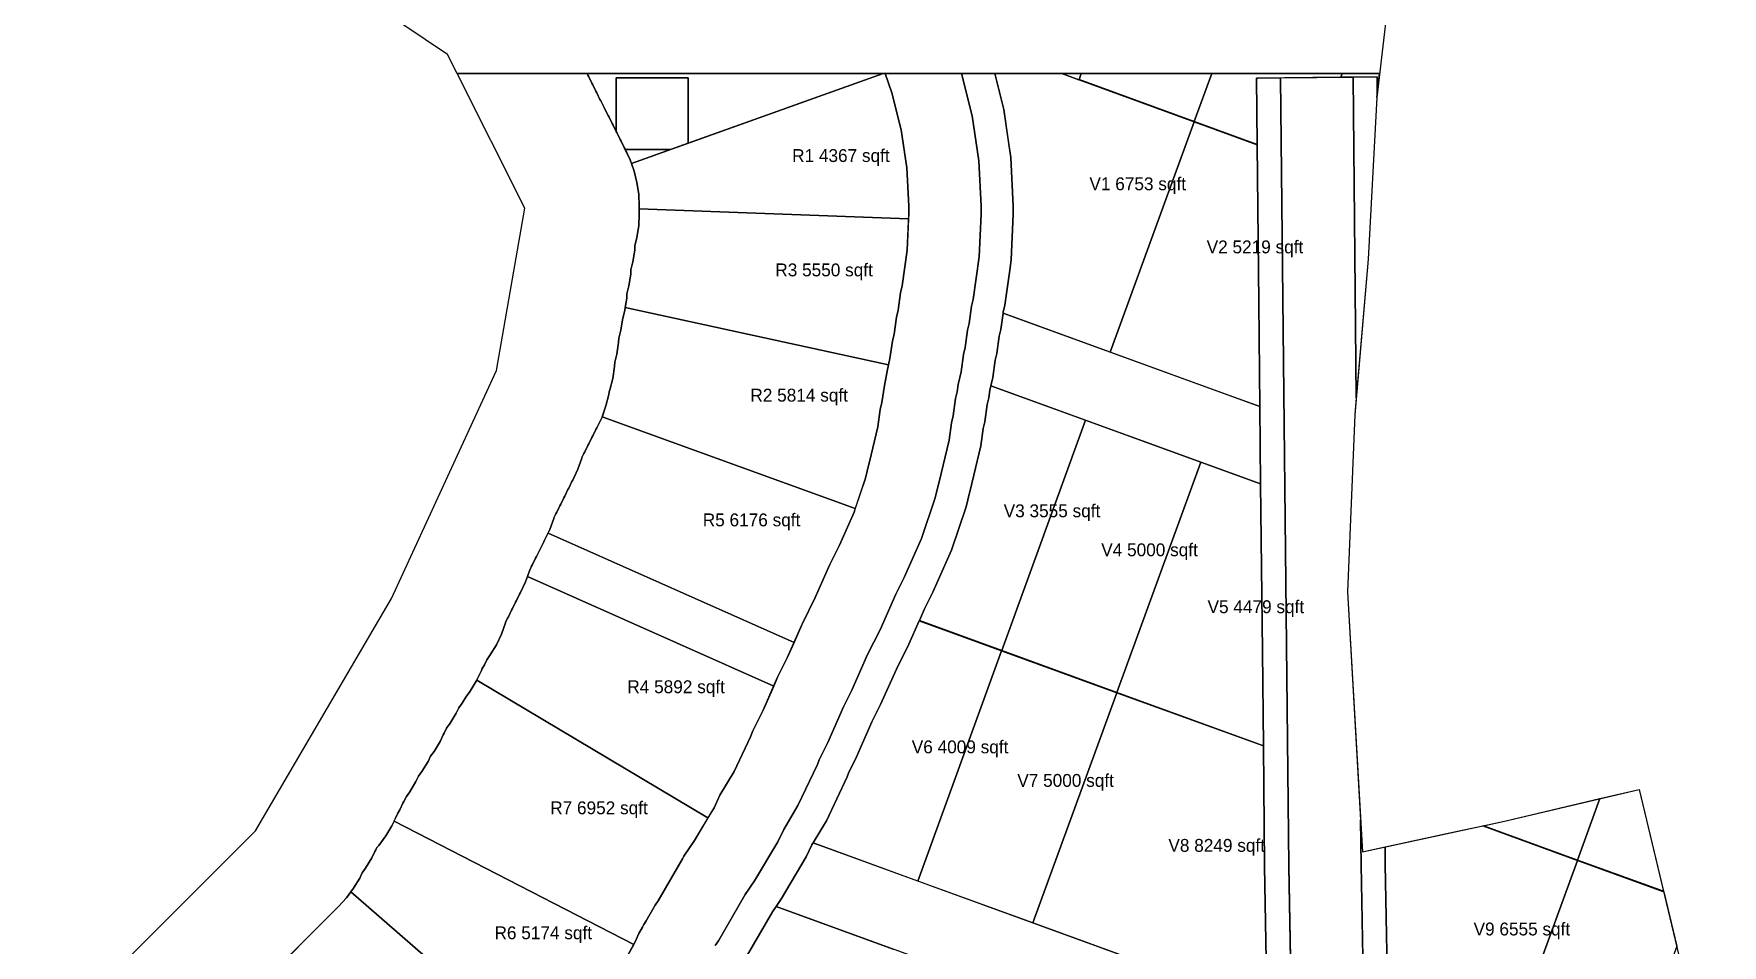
# Model space of a CAD drawing. Header units: metres. Extents: x 119 to 464, y -551 to -55.
# Drawn here: x 171.4 to 381.4, y -369.9 to -256.6 of the extents above; entities that cross this region are included whole.
import ezdxf

# ---------------------------------------------------------------- set-up
doc = ezdxf.new("R2010")
doc.units = ezdxf.units.M
for name, color, linetype in [('AMENITIES', 6, 'Continuous'), ('COLONY', 3, 'Continuous'), ('GARDENS', 82, 'Continuous'), ('PLOTS', 1, 'Continuous'), ('RESORT', 2, 'Continuous'), ('RIVER_PROMENADE', 62, 'Continuous'), ('ROADS', 8, 'Continuous'), ('TEXT', 7, 'Continuous')]:
    doc.layers.add(name, color=color, linetype=linetype)

msp = doc.modelspace()

# ---------------------------------------------------------------- linework, layer by layer
at = {"layer": 'AMENITIES'}
msp.add_lwpolyline([(243.89, -262.04), (252.83, -262.04), (252.83, -270.18), (250.61, -270.97), (245, -270.97), (244.98, -270.93), (244.86, -270.73), (244.48, -269.93), (244.36, -269.73), (243.98, -268.93), (243.89, -268.79), (243.89, -262.04)], close=True, dxfattribs=at)
at = {"layer": 'COLONY'}
msp.add_lwpolyline([(171.45, -383.25), (199.04, -355.71), (215.94, -326.8), (228.99, -298.46), (232.53, -278.27), (224.09, -261.53), (338.8, -261.53), (338.45, -264.51), (337.37, -284.59), (335.73, -303.96), (334.81, -325.98), (336.67, -358.3), (354.35, -354.51), (371.09, -350.54), (381.41, -393.75)], dxfattribs=at)
at = {"layer": 'GARDENS'}
for points in [[(243.86, -268.73), (243.48, -267.93), (243.36, -267.73), (242.98, -266.93), (242.86, -266.73), (242.48, -265.93), (242.36, -265.73), (241.98, -264.93), (241.86, -264.73), (241.48, -263.93), (241.36, -263.73), (240.98, -262.93), (240.86, -262.73), (240.48, -261.93), (240.36, -261.73), (240.27, -261.53), (277.09, -261.53), (252.83, -270.18), (252.83, -262.04), (243.89, -262.04), (243.89, -268.79), (243.86, -268.73)], [(315.76, -267.49), (323.58, -270.34), (323.58, -270.38), (315.75, -267.53), (301.43, -262.31), (301.42, -262.31), (299.27, -261.53), (301.71, -261.53), (301.44, -262.28), (315.76, -267.49)], [(326.5, -470.14), (326.18, -452.75), (325.59, -420.09), (324.79, -376.34), (324.5, -360.14), (324.5, -360.08), (324.35, -345.15), (324.35, -345.11), (324.23, -333.34), (324.01, -312.55), (323.92, -302.94), (323.78, -290), (323.58, -270.38), (323.58, -270.34), (323.5, -262.09), (323.5, -262.08), (323.51, -262.08), (323.66, -262.08), (326.5, -262.05), (327.5, -360.05), (327.5, -360.08), (329.5, -470.08), (326.5, -470.14)], [(338.5, -261.92), (335.5, -261.95), (333.99, -261.97), (334.15, -261.53), (338.8, -261.53), (338.52, -263.91), (338.5, -261.92)], [(335.5, -261.95), (338.5, -261.92), (338.52, -263.91), (338.45, -264.51), (337.37, -284.59), (335.91, -301.84), (335.5, -261.95)], [(245.76, -272.7), (245.61, -272.26), (245, -270.97), (250.61, -270.97), (245.76, -272.7)], [(233.1, -323.35), (233.12, -323.28), (233.36, -322.77), (233.48, -322.57), (233.86, -321.77), (233.98, -321.57), (234.36, -320.77), (234.48, -320.57), (234.86, -319.77), (234.98, -319.57), (235.41, -318.66), (265.99, -332.26), (265.13, -334.19), (263.98, -336.49), (263.95, -336.58), (263.46, -337.7), (232.84, -324.08), (233.1, -323.35)], [(281.56, -329.58), (281.57, -329.54), (291.82, -333.27), (306.14, -338.48), (324.35, -345.11), (324.35, -345.15), (306.13, -338.52), (291.8, -333.31), (281.56, -329.58)], [(336.5, -359.94), (336.44, -354.35), (336.67, -358.3), (339.48, -357.7), (339.5, -359.89), (339.86, -379.52), (339.92, -383.26), (339.93, -383.26), (340.1, -392.9), (340.63, -421.96), (340.69, -425.55), (340.69, -425.59), (341.22, -454.52), (341.5, -469.86), (338.5, -469.92), (336.5, -359.94)], [(363.42, -359.33), (374.12, -363.22), (374.13, -363.27), (363.41, -359.37), (351.65, -355.09), (351.73, -355.07), (363.42, -359.33)]]:
    msp.add_lwpolyline(points, close=True, dxfattribs=at)
msp.add_lwpolyline([(256.2, -369.98), (256.59, -369.4), (259.93, -363.63), (261.09, -361.9), (263.98, -357.06), (264.7, -355.55), (266.48, -352.56), (268.89, -347.47), (269.11, -346.85), (270.18, -344.71), (272.14, -340.28), (273.18, -338.21), (275.14, -333.78), (276.68, -330.71), (278.64, -326.28), (279.68, -324.21), (281.84, -319.34), (283.54, -314.29), (283.94, -312.58), (284.04, -312.29), (285.26, -307.1), (285.56, -304.94), (285.76, -304.1), (286.06, -301.94), (286.26, -301.1), (286.39, -300.18), (286.76, -298.6), (287.06, -296.44), (287.26, -295.6), (287.56, -293.44), (287.76, -292.6), (288.06, -290.44), (288.26, -289.6), (289, -284.32), (289.25, -279), (289.25, -278), (288.97, -272.36), (288.15, -266.78), (286.83, -261.53), (290.95, -261.53), (292.07, -266), (292.67, -270.08), (292.95, -271.97), (293.25, -278), (293.25, -279), (293.25, -279), (292.99, -284.69), (292.81, -285.99), (292.2, -290.34), (292, -291.18), (291.98, -291.31), (291.7, -293.34), (291.5, -294.18), (291.2, -296.34), (291, -297.18), (290.7, -299.34), (290.46, -300.34), (290.33, -300.9), (290.2, -301.84), (290, -302.68), (289.7, -304.84), (289.5, -305.68), (289.2, -307.84), (287.89, -313.39), (287.8, -313.67), (287.39, -315.39), (285.57, -320.79), (283.26, -326), (282.22, -328.08), (281.57, -329.54), (281.56, -329.58), (280.26, -332.5), (278.72, -335.58), (276.76, -340), (275.72, -342.08), (273.76, -346.5), (272.76, -348.51), (272.58, -349), (270.01, -354.44), (270.01, -354.45), (269.11, -355.94), (268.35, -357.2), (268.35, -357.21), (268.22, -357.43), (267.51, -358.94), (264.42, -364.11), (263.76, -365.11), (263.31, -365.78), (259.92, -371.61)], dxfattribs=at)
at = {"layer": 'PLOTS'}
for points in [[(246.75, -278), (246.68, -276.53), (246.46, -275.07), (246.1, -273.65), (245.76, -272.7), (277.09, -261.53), (277.31, -261.53), (278.16, -263.92), (279.32, -268.54), (280.02, -273.25), (280.25, -278), (280.25, -279), (280.22, -279.59), (246.75, -278.35), (246.75, -278)], [(315.75, -267.53), (315.75, -267.53), (305.32, -296.17), (305.32, -296.17), (305.32, -296.17), (305.32, -296.17), (305.32, -296.17), (291.98, -291.31), (291.98, -291.31), (291.98, -291.31), (291.98, -291.31), (291.98, -291.31), (292, -291.18), (292, -291.18), (292, -291.18), (292, -291.18), (292.2, -290.34), (292.2, -290.34), (292.2, -290.34), (292.2, -290.34), (292.81, -285.99), (292.81, -285.99), (292.81, -285.99), (292.99, -284.69), (292.99, -284.69), (293.25, -279), (293.25, -279), (293.25, -278), (293.25, -278), (292.95, -271.97), (292.95, -271.97), (292.07, -266), (292.07, -266), (290.95, -261.53), (290.95, -261.53), (290.95, -261.53), (299.27, -261.53), (299.27, -261.53), (299.27, -261.53), (301.42, -262.31), (301.42, -262.31), (301.43, -262.31), (301.43, -262.31), (315.75, -267.53), (315.75, -267.53), (315.75, -267.53), (315.75, -267.53)], [(317.93, -261.53), (317.93, -261.53), (315.76, -267.49), (315.76, -267.49), (315.76, -267.49), (315.76, -267.49), (315.76, -267.49), (301.44, -262.28), (301.44, -262.28), (301.44, -262.28), (301.44, -262.28), (301.44, -262.28), (301.71, -261.53), (301.71, -261.53), (301.71, -261.53), (301.71, -261.53), (301.71, -261.53), (317.93, -261.53), (317.93, -261.53), (317.93, -261.53), (317.93, -261.53)], [(334.15, -261.53), (334.15, -261.53), (333.99, -261.97), (333.99, -261.97), (333.99, -261.97), (333.99, -261.97), (333.99, -261.97), (323.51, -262.08), (323.51, -262.08), (323.51, -262.08), (323.51, -262.08), (323.51, -262.08), (323.51, -262.08), (323.51, -262.08), (323.5, -262.08), (323.5, -262.08), (323.5, -262.08), (323.5, -262.08), (323.5, -262.08), (323.5, -262.08), (323.5, -262.09), (323.5, -262.09), (323.5, -262.09), (323.5, -262.09), (323.5, -262.09), (323.5, -262.09), (323.5, -262.09), (323.58, -270.34), (323.58, -270.34), (323.58, -270.34), (323.58, -270.34), (323.58, -270.34), (315.76, -267.49), (315.76, -267.49), (315.76, -267.49), (315.76, -267.49), (315.76, -267.49), (317.93, -261.53), (317.93, -261.53), (317.93, -261.53), (317.93, -261.53), (317.93, -261.53), (334.15, -261.53), (334.15, -261.53), (334.15, -261.53), (334.15, -261.53)], [(323.92, -302.94), (323.92, -302.94), (319.64, -301.38), (319.64, -301.38), (319.64, -301.38), (319.64, -301.38), (305.32, -296.17), (305.32, -296.17), (305.32, -296.17), (305.32, -296.17), (305.32, -296.17), (315.75, -267.53), (315.75, -267.53), (315.75, -267.53), (315.75, -267.53), (315.75, -267.53), (323.58, -270.38), (323.58, -270.38), (323.58, -270.38), (323.58, -270.38), (323.58, -270.38), (323.78, -290), (323.78, -290), (323.78, -290), (323.78, -290), (323.92, -302.94), (323.92, -302.94)], [(245.18, -289.47), (245.21, -288.93), (245.46, -287.93), (245.68, -286.47), (245.71, -285.93), (245.96, -284.93), (246.18, -283.47), (246.21, -282.93), (246.46, -281.93), (246.68, -280.47), (246.75, -279), (246.75, -278.35), (280.22, -279.59), (280.04, -283.49), (279.42, -287.94), (279.22, -288.8), (278.92, -290.94), (278.72, -291.8), (278.42, -293.94), (278.22, -294.8), (277.92, -296.94), (277.73, -297.76), (245.01, -290.63), (245.18, -289.47)], [(242.6, -302.85), (242.96, -301.43), (243.01, -301.11), (243.1, -300.85), (243.46, -299.43), (243.68, -297.97), (243.71, -297.43), (243.96, -296.43), (244.18, -294.97), (244.21, -294.43), (244.46, -293.43), (244.66, -292.13), (244.96, -290.93), (245.01, -290.63), (277.73, -297.76), (277.55, -298.52), (277.42, -299.44), (277.22, -300.3), (276.92, -302.44), (276.72, -303.3), (276.42, -305.44), (275.39, -309.82), (275.29, -310.11), (274.89, -311.82), (273.61, -315.61), (242.12, -304.22), (242.6, -302.85)], [(291.82, -333.27), (281.57, -329.54), (282.22, -328.08), (283.26, -326), (285.57, -320.79), (287.39, -315.39), (287.8, -313.67), (287.89, -313.39), (289.2, -307.84), (289.5, -305.68), (289.7, -304.84), (290, -302.68), (290.2, -301.84), (290.33, -300.9), (290.46, -300.34), (302.24, -304.63), (291.82, -333.27)], [(235.61, -318.24), (236.1, -316.85), (236.12, -316.78), (236.36, -316.27), (236.48, -316.07), (236.86, -315.27), (236.98, -315.07), (237.36, -314.27), (237.48, -314.07), (237.86, -313.27), (237.98, -313.07), (238.36, -312.27), (238.48, -312.07), (239.11, -310.74), (239.6, -309.35), (239.62, -309.28), (239.86, -308.77), (239.98, -308.57), (240.36, -307.77), (240.48, -307.57), (240.86, -306.77), (240.98, -306.57), (241.36, -305.77), (241.48, -305.57), (242.11, -304.24), (242.12, -304.22), (273.61, -315.61), (273.45, -316.08), (271.63, -320.19), (270.48, -322.49), (270.45, -322.58), (268.63, -326.69), (266.98, -329.99), (266.95, -330.08), (265.99, -332.26), (235.41, -318.66), (235.61, -318.24)], [(306.14, -338.48), (291.82, -333.27), (302.24, -304.63), (316.56, -309.84), (306.14, -338.48)], [(324.35, -345.11), (324.35, -345.11), (306.14, -338.48), (306.14, -338.48), (306.14, -338.48), (316.56, -309.84), (316.56, -309.84), (316.56, -309.84), (324.01, -312.55), (324.01, -312.55), (324.01, -312.55), (324.23, -333.34), (324.35, -345.11), (324.35, -345.11)], [(227.11, -335.74), (227.16, -335.6), (227.48, -335.07), (227.79, -334.42), (228.22, -333.83), (228.98, -332.57), (229.61, -331.24), (230.1, -329.85), (230.12, -329.78), (230.36, -329.27), (230.48, -329.07), (230.86, -328.27), (230.98, -328.07), (231.36, -327.27), (231.48, -327.07), (231.86, -326.27), (231.98, -326.07), (232.61, -324.74), (232.84, -324.08), (263.46, -337.7), (262.13, -340.69), (260.85, -343.26), (260.57, -344.03), (258.54, -348.33), (256.77, -351.28), (256.04, -352.83), (255.28, -354.1), (226.54, -336.95), (227.11, -335.74)], [(281.38, -361.95), (268.35, -357.2), (270.01, -354.45), (270.01, -354.44), (272.58, -349), (272.76, -348.51), (273.76, -346.5), (275.72, -342.08), (276.76, -340), (278.72, -335.58), (280.26, -332.5), (281.56, -329.58), (291.8, -333.31), (281.38, -361.95)], [(295.7, -367.16), (281.38, -361.95), (291.8, -333.31), (306.13, -338.52), (295.7, -367.16)], [(216.61, -353.74), (216.66, -353.6), (216.98, -353.07), (217.36, -352.27), (217.48, -352.07), (217.79, -351.42), (218.22, -350.83), (218.98, -349.57), (219.29, -348.92), (219.72, -348.33), (220.48, -347.07), (220.79, -346.42), (221.22, -345.83), (221.98, -344.57), (222.36, -343.77), (222.48, -343.57), (222.79, -342.92), (223.22, -342.33), (223.98, -341.07), (224.29, -340.42), (224.72, -339.83), (225.18, -339.07), (225.72, -338.33), (226.48, -337.07), (226.54, -336.95), (255.28, -354.1), (253.6, -356.9), (252.3, -358.85), (252.13, -359.19), (249.1, -364.4), (248.74, -364.94), (247.6, -366.9), (247.3, -367.35), (247.13, -367.69), (246.69, -368.45), (246.22, -369.52), (246.05, -369.83), (216.26, -354.48), (216.61, -353.74)], [(324.79, -376.34), (324.79, -376.34), (324.34, -377.58), (324.34, -377.58), (324.34, -377.58), (295.7, -367.16), (295.7, -367.16), (295.7, -367.16), (306.13, -338.52), (306.13, -338.52), (306.13, -338.52), (324.35, -345.15), (324.35, -345.15), (324.35, -345.15), (324.5, -360.08), (324.5, -360.08), (324.5, -360.14), (324.5, -360.14), (324.79, -376.34), (324.79, -376.34)], [(374.12, -363.22), (374.12, -363.22), (363.42, -359.33), (363.42, -359.33), (363.42, -359.33), (366.2, -351.7), (366.2, -351.7), (366.2, -351.7), (371.09, -350.54), (371.09, -350.54), (371.09, -350.54), (374.12, -363.22), (374.12, -363.22)], [(366.2, -351.7), (366.2, -351.7), (363.42, -359.33), (363.42, -359.33), (363.42, -359.33), (363.42, -359.33), (363.42, -359.33), (351.73, -355.07), (351.73, -355.07), (351.73, -355.07), (351.73, -355.07), (351.73, -355.07), (354.35, -354.51), (354.35, -354.51), (354.35, -354.51), (354.35, -354.51), (366.2, -351.7), (366.2, -351.7), (366.2, -351.7), (366.2, -351.7)], [(211.22, -362.83), (211.98, -361.57), (212.29, -360.92), (212.72, -360.33), (213.48, -359.07), (213.86, -358.27), (213.98, -358.07), (214.12, -357.77), (214.35, -357.52), (215.22, -356.33), (215.98, -355.07), (216.26, -354.48), (246.05, -369.83), (244.06, -373.42), (242.21, -376.14), (240.6, -378.9), (240.58, -378.92), (239.71, -380.47), (236.87, -384.48), (236.15, -385.31), (210.89, -363.28), (211.22, -362.83)], [(367.31, -393.22), (367.3, -393.22), (352.98, -388.01), (352.98, -388.01), (352.98, -388.01), (363.41, -359.37), (363.41, -359.37), (363.41, -359.37), (374.13, -363.27), (374.13, -363.27), (374.13, -363.27), (375.75, -370.03), (375.75, -370.03), (375.75, -370.03), (367.31, -393.22), (367.31, -393.22)], [(209.36, -365.11), (210.35, -364.02), (210.89, -363.28), (236.15, -385.31), (233.64, -388.19), (223.57, -398.62), (199.3, -375.17), (209.36, -365.11)]]:
    msp.add_lwpolyline(points, close=True, dxfattribs=at)
for points in [[(339.86, -379.52), (339.5, -359.89), (339.48, -357.7), (339.48, -357.7), (339.48, -357.7), (348.5, -355.76), (348.5, -355.76), (348.5, -355.76), (348.5, -355.76), (351.65, -355.09), (351.65, -355.09), (351.65, -355.09), (351.65, -355.09), (351.65, -355.09), (363.41, -359.37), (363.41, -359.37), (363.41, -359.37), (363.41, -359.37), (363.41, -359.37), (363.41, -359.37), (352.98, -388.01)], [(259.92, -371.61), (263.31, -365.78), (263.31, -365.78), (263.76, -365.11), (263.76, -365.11), (263.76, -365.11), (278.3, -370.4)]]:
    msp.add_lwpolyline(points, dxfattribs=at)
at = {"layer": 'RESORT'}
msp.add_lwpolyline([(341.2, -241.03), (338.45, -264.51), (338.8, -261.53), (224.09, -261.53), (222.88, -259.14), (222.88, -259.14), (209.26, -249.96)], dxfattribs=at)
at = {"layer": 'RIVER_PROMENADE'}
msp.add_lwpolyline([(171.45, -383.25), (199.04, -355.71), (215.94, -326.8), (228.99, -298.46), (232.53, -278.27), (224.09, -261.53), (240.27, -261.53), (240.36, -261.73), (240.48, -261.93), (240.86, -262.73), (240.98, -262.93), (241.36, -263.73), (241.48, -263.93), (241.86, -264.73), (241.98, -264.93), (242.36, -265.73), (242.48, -265.93), (242.86, -266.73), (242.98, -266.93), (243.36, -267.73), (243.48, -267.93), (243.86, -268.73), (243.98, -268.93), (244.36, -269.73), (244.48, -269.93), (244.86, -270.73), (244.98, -270.93), (245.61, -272.26), (246.1, -273.65), (246.46, -275.07), (246.68, -276.53), (246.75, -278), (246.75, -279), (246.68, -280.47), (246.46, -281.93), (246.21, -282.93), (246.18, -283.47), (245.96, -284.93), (245.71, -285.93), (245.68, -286.47), (245.46, -287.93), (245.21, -288.93), (245.18, -289.47), (244.96, -290.93), (244.66, -292.13), (244.46, -293.43), (244.21, -294.43), (244.18, -294.97), (243.96, -296.43), (243.71, -297.43), (243.68, -297.97), (243.46, -299.43), (243.1, -300.85), (243.01, -301.11), (242.96, -301.43), (242.6, -302.85), (242.11, -304.24), (241.48, -305.57), (241.36, -305.77), (240.98, -306.57), (240.86, -306.77), (240.48, -307.57), (240.36, -307.77), (239.98, -308.57), (239.86, -308.77), (239.62, -309.28), (239.6, -309.35), (239.11, -310.74), (238.48, -312.07), (238.36, -312.27), (237.98, -313.07), (237.86, -313.27), (237.48, -314.07), (237.36, -314.27), (236.98, -315.07), (236.86, -315.27), (236.48, -316.07), (236.36, -316.27), (236.12, -316.78), (236.1, -316.85), (235.61, -318.24), (234.98, -319.57), (234.86, -319.77), (234.48, -320.57), (234.36, -320.77), (233.98, -321.57), (233.86, -321.77), (233.48, -322.57), (233.36, -322.77), (233.12, -323.28), (233.1, -323.35), (232.61, -324.74), (231.98, -326.07), (231.86, -326.27), (231.48, -327.07), (231.36, -327.27), (230.98, -328.07), (230.86, -328.27), (230.48, -329.07), (230.36, -329.27), (230.12, -329.78), (230.1, -329.85), (229.61, -331.24), (228.98, -332.57), (228.22, -333.83), (227.79, -334.42), (227.48, -335.07), (227.16, -335.6), (227.11, -335.74), (226.48, -337.07), (225.72, -338.33), (225.18, -339.07), (224.72, -339.83), (224.29, -340.42), (223.98, -341.07), (223.22, -342.33), (222.79, -342.92), (222.48, -343.57), (222.36, -343.77), (221.98, -344.57), (221.22, -345.83), (220.79, -346.42), (220.48, -347.07), (219.72, -348.33), (219.29, -348.92), (218.98, -349.57), (218.22, -350.83), (217.79, -351.42), (217.48, -352.07), (217.36, -352.27), (216.98, -353.07), (216.66, -353.6), (216.61, -353.74), (215.98, -355.07), (215.22, -356.33), (214.35, -357.52), (214.12, -357.77), (213.98, -358.07), (213.86, -358.27), (213.48, -359.07), (212.72, -360.33), (212.29, -360.92), (211.98, -361.57), (211.22, -362.83), (210.35, -364.02), (209.36, -365.11), (197.34, -377.13)], dxfattribs=at)
at = {"layer": 'ROADS'}
for points in [[(244.06, -373.42), (246.22, -369.52), (246.69, -368.45), (247.13, -367.69), (247.3, -367.35), (247.6, -366.9), (248.74, -364.94), (249.1, -364.4), (252.13, -359.19), (252.3, -358.85), (253.6, -356.9), (256.04, -352.83), (256.77, -351.28), (258.54, -348.33), (260.57, -344.03), (260.85, -343.26), (262.13, -340.69), (263.95, -336.58), (263.98, -336.49), (265.13, -334.19), (266.95, -330.08), (266.98, -329.99), (268.63, -326.69), (270.45, -322.58), (270.48, -322.49), (271.63, -320.19), (273.45, -316.08), (274.89, -311.82), (275.29, -310.11), (275.39, -309.82), (276.42, -305.44), (276.72, -303.3), (276.92, -302.44), (277.22, -300.3), (277.42, -299.44), (277.55, -298.52), (277.92, -296.94), (278.22, -294.8), (278.42, -293.94), (278.72, -291.8), (278.92, -290.94), (279.22, -288.8), (279.42, -287.94), (280.04, -283.49), (280.25, -279), (280.25, -278), (280.02, -273.25), (279.32, -268.54), (278.16, -263.92), (277.31, -261.53), (286.83, -261.53), (288.15, -266.78), (288.97, -272.36), (289.25, -278), (289.25, -278), (289.25, -279), (289, -284.32), (288.26, -289.6), (288.06, -290.44), (287.76, -292.6), (287.56, -293.44), (287.26, -295.6), (287.06, -296.44), (286.76, -298.6), (286.39, -300.18), (286.26, -301.1), (286.06, -301.94), (285.76, -304.1), (285.56, -304.94), (285.26, -307.1), (284.04, -312.29), (283.94, -312.58), (283.54, -314.29), (281.84, -319.34), (279.68, -324.21), (278.64, -326.28), (276.68, -330.71), (275.14, -333.78), (273.18, -338.21), (272.14, -340.28), (270.18, -344.71), (269.11, -346.85), (268.89, -347.47), (266.48, -352.56), (264.7, -355.55), (263.98, -357.06), (261.09, -361.9), (259.93, -363.63), (256.59, -369.4), (256.2, -369.98)], [(329.23, -455.32), (327.5, -360.08), (327.5, -360.05), (326.5, -262.05), (331, -262), (335.5, -261.95), (335.91, -301.87), (335.73, -303.96), (334.81, -325.98), (336.44, -354.35), (336.5, -359.94), (338.22, -454.72)]]:
    msp.add_lwpolyline(points, dxfattribs=at)
for points in [[(291.98, -291.31), (323.92, -302.94), (324.01, -312.55), (290.46, -300.34), (290.7, -299.34), (291, -297.18), (291.2, -296.34), (291.5, -294.18), (291.7, -293.34), (291.98, -291.31)], [(268.22, -357.42), (268.35, -357.2), (324.82, -377.76), (324.99, -387.4), (263.76, -365.11), (264.42, -364.11), (267.51, -358.95), (267.51, -358.94), (268.22, -357.43), (268.22, -357.42)]]:
    msp.add_lwpolyline(points, close=True, dxfattribs=at)

# ---------------------------------------------------------------- texts
at = {"layer": 'TEXT'}
for s, p in [('R1 4367 sqft', (265.75, -272.52)), ('V1 6753 sqft', (302.72, -276.03)), ('V2 5219 sqft', (317.3, -283.88)), ('R3 5550 sqft', (263.66, -286.74)), ('R2 5814 sqft', (260.56, -302.32)), ('R5 6176 sqft', (254.64, -317.83)), ('V3 3555 sqft', (292.06, -316.7)), ('V4 5000 sqft', (304.19, -321.55)), ('V5 4479 sqft', (317.41, -328.63)), ('R4 5892 sqft', (245.26, -338.58)), ('V6 4009 sqft', (280.63, -346.06)), ('V7 5000 sqft', (293.75, -350.23)), ('R7 6952 sqft', (235.67, -353.64)), ('V8 8249 sqft', (312.54, -358.31)), ('V9 6555 sqft', (350.49, -368.71)), ('R6 5174 sqft', (228.74, -369.18))]:
    msp.add_text(s, height=1.6, dxfattribs=at).set_placement(p)

doc.saveas('drawing.dxf')
